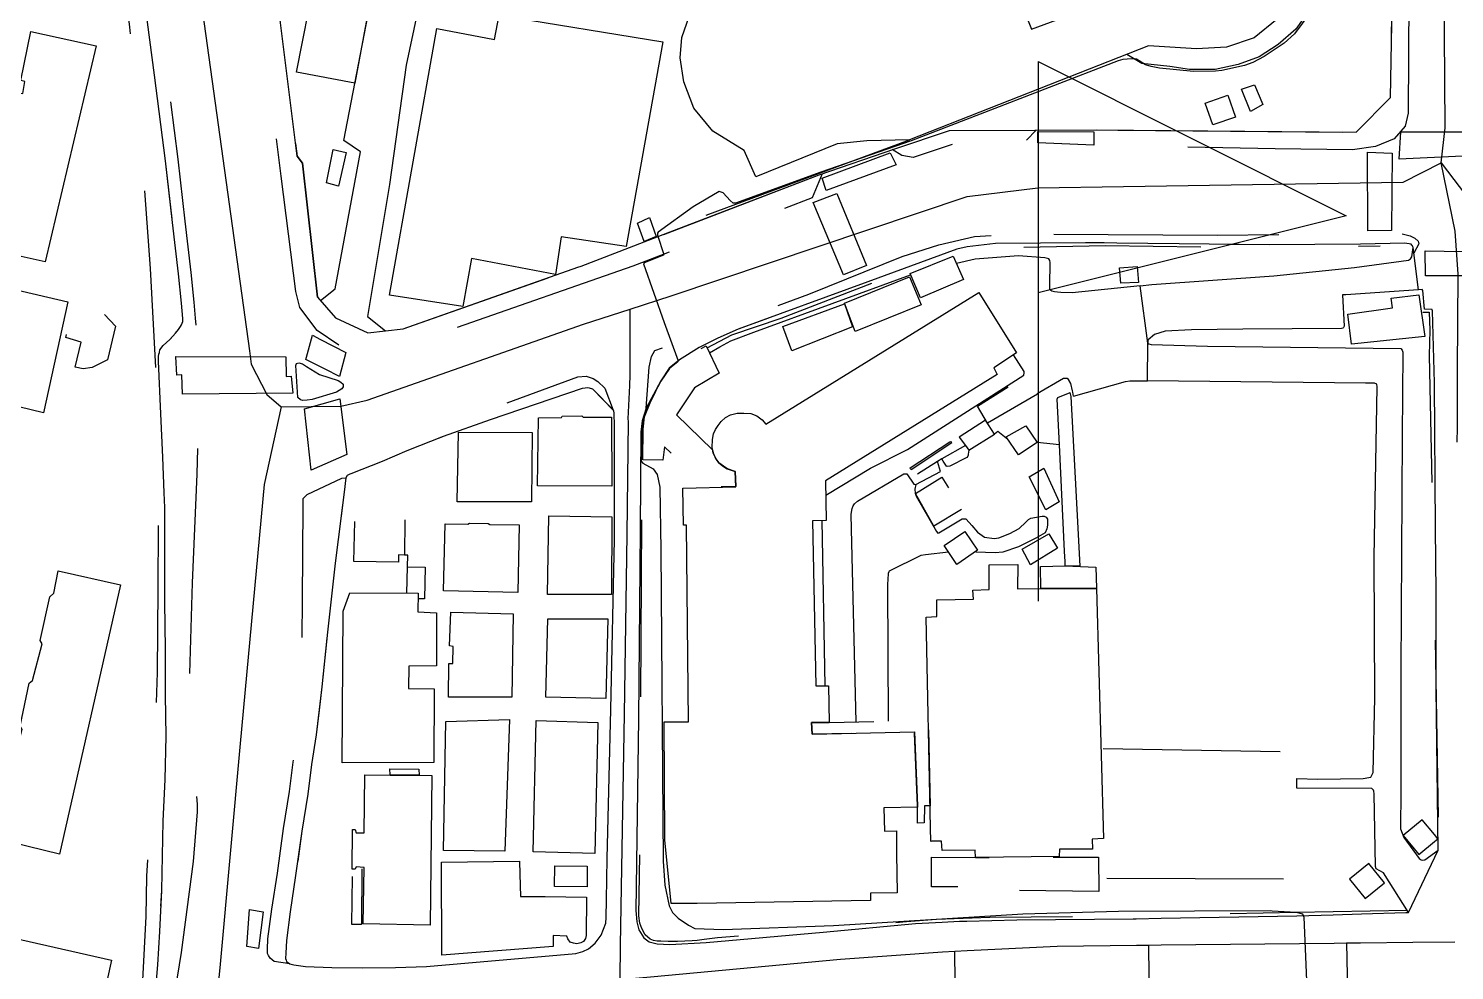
# Model space of a CAD drawing. Header units: millimetres. Extents: x 198785 to 203305, y 542885 to 545889.
# Drawn here: x 200370.9 to 200602.1, y 543256.4 to 543409.1 of the extents above; entities that cross this region are included whole.
import ezdxf

# ---------------------------------------------------------------- set-up
doc = ezdxf.new("R2010")
doc.units = ezdxf.units.MM
for name, pattern in [('FENCE_25K', [54.3, 28.7, -9.2, -16.4]), ('HIDDEN_BULD_25K', [28.8, 18.4, -10.4]), ('HIDDEN_IN_25K', [56.5, 36.5, -20])]:
    doc.linetypes.add(name, pattern=pattern)
for name, color, linetype in [('A0013114', 253, 'Continuous'), ('A0013117', 253, 'Continuous'), ('A0013118', 253, 'Continuous'), ('A0023214', 253, 'Continuous'), ('A0023217', 253, 'Continuous'), ('A0033324', 253, 'Continuous'), ('A0043325', 253, 'Continuous'), ('A0053326', 253, 'Continuous'), ('B0014111', 253, 'Continuous'), ('B0014113', 253, 'Continuous'), ('B0014115', 253, 'Continuous'), ('B0014116', 253, 'Continuous'), ('B0014411', 253, 'Continuous'), ('B0024120', 253, 'Continuous'), ('B0024127', 253, 'Continuous'), ('C0076117', 253, 'Continuous'), ('C0393323', 253, 'Continuous'), ('F0017111', 253, 'Continuous'), ('F0047224', 253, 'Continuous'), ('F0047225', 253, 'Continuous')]:
    doc.layers.add(name, color=color, linetype=linetype)

# ---------------------------------------------------------------- blocks, each defined once
blk = doc.blocks.new('B0014411')
at = {"layer": 'B0014411'}
for points in [[(0, 87.5), (0, 0)], [(0, 87.5), (50, 62.5), (0, 50)]]:
    blk.add_lwpolyline(points, dxfattribs=at)

msp = doc.modelspace()

# ---------------------------------------------------------------- linework, layer by layer
at = {"layer": 'A0013114'}
for points in [[(200418.21, 543364.99), (200417.75, 543365.52), (200415.33, 543387.3), (200414.44, 543388.43), (200409.95, 543424.38), (200403.12, 543463.19), (200407.49, 543471.85), (200447.15, 543487.24), (200468.9, 543495.66), (200473.18, 543497.32), (200491.5, 543503.66), (200493.36, 543505.06), (200500.2, 543507.78), (200505.95, 543509.76), (200513.42, 543512.59), (200556.23, 543528.66)], [(200391.38, 543251.59), (200391.85, 543257.28), (200392.15, 543262.7), (200392.48, 543269.3), (200392.73, 543280.55), (200393.02, 543287.3), (200393.18, 543294.36), (200393.1, 543301.01), (200393.08, 543308.46), (200392.96, 543316.08), (200392.96, 543324.01), (200392.96, 543331.43), (200392.87, 543333.79), (200392.67, 543339.6), (200392.34, 543346.65), (200391.94, 543355.16), (200391.96, 543355.92), (200392.03, 543356.32), (200392.09, 543356.59), (200392.18, 543357.01), (200392.71, 543357.71), (200393.79, 543358.69), (200394.73, 543359.69), (200395.21, 543360.31), (200395.53, 543360.79), (200395.71, 543361.06), (200395.8, 543361.33), (200395.88, 543361.6), (200395.91, 543362.1), (200395.68, 543364.57), (200395.19, 543369.32), (200394.23, 543377.65), (200393.09, 543387.68), (200391.31, 543401.55), (200389.81, 543413)], [(200422.56, 543336.6), (200422.33, 543336.25), (200422.06, 543333.9), (200420.61, 543322.43), (200419.35, 543311.21), (200418.47, 543302.36), (200417.54, 543294.57), (200416.79, 543289.74), (200416.15, 543284.94), (200415.21, 543278.94), (200414.2, 543271.73), (200413.3, 543265.85), (200412.69, 543261.21), (200412.58, 543259.18), (200412.55, 543258.28), (200412.64, 543258.03), (200412.74, 543257.79), (200413.23, 543257.45)]]:
    msp.add_lwpolyline(points, dxfattribs=at)
at = {"layer": 'A0013117'}
for points in [[(200428.75, 543360.08), (200431.65, 543360.43), (200459.97, 543370.39), (200460.53, 543370.59), (200473.83, 543375.69), (200499.1, 543385.39), (200511.37, 543389.61), (200520.24, 543392.57), (200534.06, 543392.63), (200544.11, 543392.66), (200586.22, 543392.3), (200591.76, 543397.93), (200592.07, 543415.84), (200592.1, 543421.82), (200591.65, 543427.62), (200589.81, 543436.65), (200585.74, 543451.04), (200580.01, 543467.23), (200573.63, 543483.09), (200563.44, 543509.85), (200556.23, 543528.66)], [(200542.32, 543374.38), (200527.69, 543374.23), (200523.12, 543373.71), (200521.44, 543373.32), (200507.01, 543368.05), (200485.99, 543360.37), (200482.69, 543358.91), (200479.63, 543357.37), (200476.45, 543355.39), (200474.76, 543354.05), (200473.4, 543351.96), (200471.07, 543347.53), (200470.42, 543345.48), (200470.2, 543343.65), (200470.06, 543327.84), (200469.78, 543297.15), (200469.36, 543266.08), (200469.52, 543264.22), (200469.88, 543262.95), (200470.66, 543261.65), (200471.55, 543261.02), (200472.82, 543260.65), (200474.87, 543260.55), (200480.8, 543260.87), (200499.75, 543262.57), (200514.72, 543263.98), (200519.04, 543264.19), (200521.84, 543264.33), (200523.04, 543264.36), (200531.15, 543264.54), (200550.05, 543264.73), (200550.54, 543264.73), (200554.56, 543264.81), (200576.56, 543265.24), (200582.49, 543265.4), (200587.09, 543265.53), (200594.28, 543265.73), (200594.69, 543265.75), (200599.51, 543275.84), (200599.18, 543302.1), (200599.17, 543317.57), (200599.09, 543328.09), (200598.91, 543351.64), (200598.57, 543363.32), (200598.52, 543363.47), (200598.51, 543363.55), (200597.29, 543363.59), (200596.99, 543366.63), (200596.91, 543366.77), (200596.32, 543366.72), (200595.42, 543373.62), (200595.38, 543373.73), (200595.31, 543373.85), (200595.21, 543373.98), (200595.11, 543374.13), (200594.09, 543374.3), (200586.91, 543374.14), (200572.1, 543374.01), (200557.48, 543374.19), (200542.32, 543374.38)], [(200413.23, 543257.45), (200413.91, 543257.28), (200415.78, 543257.02), (200420.05, 543256.82), (200425.11, 543256.76), (200430.39, 543256.81), (200435.44, 543257.01), (200459.64, 543259.13), (200460.8, 543259.42), (200461.72, 543259.86), (200462.76, 543260.8), (200463.77, 543262.07), (200464.5, 543264.01), (200464.56, 543264.96), (200464.6, 543267.83), (200464.71, 543274.52), (200465.29, 543298.65), (200465.92, 543326.24), (200465.91, 543345.25), (200465.87, 543346.16), (200465.85, 543346.74), (200465.81, 543347.1), (200465.73, 543347.21), (200462.41, 543350.64), (200461.87, 543350.8), (200461.49, 543350.82), (200461.16, 543350.8), (200460.69, 543350.74), (200445.77, 543345.64), (200438.1, 543342.94), (200432.25, 543340.63), (200428.23, 543338.91), (200423.13, 543336.88), (200422.98, 543336.86), (200422.56, 543336.6)]]:
    msp.add_lwpolyline(points, dxfattribs=at)
at = {"layer": 'A0013118'}
for points in [[(200491.5, 543503.66), (200476.91, 543489.43), (200464.63, 543473.89), (200456.46, 543461.74), (200450.57, 543452.88), (200445.36, 543443.94), (200440.42, 543431.69), (200435.13, 543417.43), (200432.11, 543403.16), (200429.4, 543383.84), (200425.87, 543362.41), (200428.75, 543360.08)], [(200418.21, 543364.99), (200420.6, 543366.89), (200424.72, 543389.11), (200422.01, 543390.94), (200427.75, 543420.68), (200435.19, 543438.92), (200436.41, 543438.73), (200438.37, 543443.34), (200437.03, 543443.96), (200437.86, 543446.22), (200440.81, 543451.65), (200442.33, 543450.96), (200443.92, 543453.98), (200442.5, 543454.75), (200449.7, 543467.96), (200456.66, 543477.66), (200473.18, 543497.32)], [(200552.41, 543358.07), (200551.15, 543367.4), (200553.07, 543367.61), (200572.83, 543368.98), (200585.91, 543370.36), (200594.67, 543371.55), (200595, 543371.74), (200595.25, 543372.09), (200595.42, 543373.62)], [(200551.15, 543367.4), (200540.13, 543366.23), (200538.31, 543366.3), (200537.78, 543366.35), (200537.25, 543366.43), (200536.82, 543366.52), (200536.52, 543366.74), (200536.49, 543367.52), (200536.55, 543371.05), (200536.55, 543371.18), (200536.53, 543371.47), (200536.33, 543371.74), (200535.7, 543371.95), (200531.45, 543372.27), (200524.4, 543371.72), (200521.36, 543371.01)], [(200481.32, 543356.54), (200482.97, 543357.49), (200484.77, 543358.47), (200488.49, 543359.88), (200513.94, 543369.15)], [(200596.32, 543366.72), (200584.52, 543365.93), (200584.01, 543365.9), (200584.25, 543360.83), (200584.17, 543360.65), (200584.03, 543360.53), (200583.8, 543360.49), (200567.83, 543360.36), (200559.51, 543360.25), (200555.21, 543360.02), (200553.48, 543359.48), (200552.47, 543358.64), (200552.39, 543358.49), (200552.41, 543358.07)], [(200594.69, 543265.75), (200590.63, 543272.18), (200589.45, 543272.86), (200589.34, 543273.22), (200589.11, 543284.98), (200589.07, 543285.42), (200589.03, 543285.58), (200588.75, 543285.86), (200576.6, 543285.92), (200576.6, 543287.46), (200579.97, 543287.39), (200587.35, 543287.49), (200588.27, 543287.63), (200588.56, 543287.72), (200588.98, 543288.47), (200589.25, 543300.55), (200589.12, 543323.4), (200589.59, 543351), (200589.53, 543351.42), (200589.17, 543351.59), (200588.74, 543351.61), (200588.32, 543351.61), (200587.72, 543351.61), (200552.35, 543351.97), (200552.41, 543358.07)], [(200552.41, 543358.07), (200552.58, 543357.97), (200552.95, 543357.87), (200562.08, 543357.6), (200593.43, 543357.22), (200593.65, 543356.94), (200593.75, 543356.65), (200593.67, 543343.01), (200593.43, 543304.95), (200593.43, 543288.36), (200593.43, 543286.89), (200593.42, 543285.5), (200593.39, 543279.32), (200593.91, 543277.9), (200596.43, 543274.51), (200596.76, 543274.27), (200597, 543274.25), (200597.36, 543274.32), (200599.51, 543275.84)], [(200500.18, 543333.46), (200507.45, 543337.79), (200513.42, 543340.85), (200532.31, 543352.92), (200532.38, 543353.26), (200532.38, 543353.48), (200530.62, 543356.18)], [(200540.38, 543349.51), (200540.26, 543350.15), (200540.21, 543350.38), (200539.91, 543351.56), (200539.56, 543352.19), (200539.32, 543352.33), (200538.75, 543352.35), (200534.48, 543349.85)], [(200540.38, 543349.51), (200548.81, 543351.86), (200549.49, 543352), (200552.35, 543351.97)], [(200529.71, 543342.47), (200528.1, 543343.74), (200527.55, 543343.35)], [(200514.01, 543337.58), (200513.93, 543337.69), (200513.86, 543337.88), (200520.29, 543342.08), (200520.45, 543342.15), (200520.62, 543341.98)], [(200523.39, 543340.74), (200523.28, 543340.07), (200523.26, 543339.94), (200523.22, 543339.77), (200523.03, 543339.53), (200520.29, 543338.12), (200519.89, 543338.09), (200519.77, 543338.14), (200519.19, 543338.94), (200518.99, 543339.31)], [(200538.07, 543341.62), (200534.44, 543341.96)], [(200505.09, 543296.66), (200504.33, 543327.92), (200504.27, 543330.34), (200504.48, 543331.26), (200504.63, 543331.73), (200504.82, 543332.04), (200505.33, 543332.45), (200512.85, 543336.9), (200513, 543336.9), (200513.33, 543336.92), (200514.45, 543335.22), (200514.76, 543335.17), (200514.63, 543334.41), (200514.7, 543333.74), (200514.82, 543333.25), (200518.11, 543327.55), (200518.34, 543327.3), (200518.53, 543327.35), (200522.3, 543329.62), (200522.47, 543329.62), (200522.88, 543329.59), (200522.96, 543329.57), (200523.84, 543328.49), (200524.81, 543327.42), (200525.91, 543326.64), (200527.5, 543326.41), (200527.86, 543326.45), (200528.22, 543326.49), (200530.05, 543327.21), (200531.57, 543328.03), (200532.64, 543329.03), (200533.07, 543329.5), (200533.42, 543329.69), (200535.3, 543330.03), (200535.61, 543330.03), (200535.92, 543329.85), (200536.13, 543329.52), (200536.16, 543329.33), (200536.16, 543328.99), (200536.14, 543328.56), (200536.05, 543327.97), (200535.74, 543327.31), (200534.24, 543326.45), (200531.46, 543325.08), (200528.87, 543324.2), (200527.67, 543324.06), (200524.49, 543324.2)], [(200500.06, 543302.52), (200499.6, 543329.33)], [(200510.35, 543296.79), (200510.26, 543318.95), (200510.35, 543320.69), (200510.36, 543320.76), (200510.46, 543321.08), (200510.53, 543321.15), (200515.63, 543323.69), (200516.33, 543323.8), (200520.07, 543324.22)]]:
    msp.add_lwpolyline(points, dxfattribs=at)
at = {"layer": 'A0023214'}
msp.add_lwpolyline([(200386.36, 543487.55), (200391.47, 543466.87), (200406.69, 543356.82), (200406.96, 543354.66), (200409.52, 543349.74), (200411.84, 543347.75), (200409.08, 543335.14), (200405.19, 543293.14), (200401.93, 543257.36), (200401.37, 543251.28), (200400.51, 543243.85), (200396.77, 543211.42), (200396.41, 543208.31), (200395.92, 543204.58), (200394.33, 543192.73), (200394, 543190.3), (200393.59, 543187.23), (200393.58, 543187.15), (200389.77, 543155.81), (200389.56, 543154.11), (200389.18, 543150.95)], dxfattribs=at)
at = {"layer": 'A0023217'}
for points in [[(200599.98, 543387.33), (200600.65, 543393.03), (200600.37, 543431.34), (200599.19, 543437.54), (200570.22, 543511.54), (200563.08, 543530.55), (200556.38, 543551.63)], [(200599.98, 543387.33), (200604.95, 543380.8), (200609.99, 543376.91), (200620.09, 543376.61), (200627.16, 543376.57), (200628.71, 543376.61), (200631.38, 543376.84), (200632.48, 543376.98), (200634.75, 543377.43), (200638.02, 543378.34), (200657.67, 543385.91), (200678.79, 543393.94), (200680.05, 543394.42), (200685.79, 543396.6)], [(200468.46, 543363.6), (200475.12, 543365.74), (200523.13, 543381.88), (200534.57, 543383.3), (200548.48, 543383.51), (200593.81, 543384.22), (200599.98, 543387.33)], [(200602.6, 543342.04), (200602.61, 543344.42), (200602.65, 543353.76), (200602.73, 543369.3), (200602.25, 543376.23), (200599.98, 543387.33)], [(200411.84, 543347.75), (200421.51, 543347.88), (200425.78, 543348.84), (200460.86, 543361.15), (200468.46, 543363.6)], [(200466.81, 543254.87), (200466.9, 543260.47), (200467.53, 543297.9), (200467.99, 543327.04), (200468.17, 543345.36), (200468.15, 543345.82), (200468.38, 543351.22), (200468.45, 543352.87), (200468.46, 543363.6)], [(200466.81, 543254.87), (200471.76, 543255.33), (200502.59, 543258.2), (200519.09, 543259.36), (200521.09, 543259.5)], [(200521.09, 543259.5), (200523.09, 543259.6), (200537.68, 543260.32), (200550.56, 543260.46), (200552.52, 543260.48)], [(200553.9, 543174.97), (200551.43, 543174.87), (200551.14, 543174.86), (200522.07, 543174.92), (200521.58, 543217.22), (200521.15, 543254.46), (200521.09, 543259.5)], [(200552.52, 543260.48), (200554.57, 543260.5), (200582.61, 543260.8), (200584.64, 543260.82)], [(200552.52, 543260.48), (200552.58, 543255.44), (200552.68, 543247.52), (200553.05, 543219.88), (200553.86, 543176.97), (200553.9, 543174.97)], [(200584.64, 543260.82), (200584.74, 543255.55), (200585.3, 543227.84), (200586.07, 543183.76), (200585.98, 543176.15), (200585.93, 543176.02), (200576.06, 543175.69), (200570.59, 543175.63), (200557.48, 543175.11), (200553.9, 543174.97)], [(200584.64, 543260.82), (200586.93, 543260.85), (200595.37, 543260.94), (200602.18, 543261.01)]]:
    msp.add_lwpolyline(points, dxfattribs=at)
at = {"layer": 'A0033324', "linetype": 'HIDDEN_IN_25K', "flags": 128}
for points in [[(200420.67, 543362.17), (200425.91, 543359.74), (200431.65, 543360.43), (200460.53, 543370.59), (200499.1, 543385.39), (200499.57, 543385.55), (200497.97, 543381.66), (200468.89, 543370.58), (200429.74, 543356.94), (200426.42, 543356.76), (200423.2, 543356.92), (200421.44, 543357.6), (200417.71, 543360.16), (200414.89, 543363.85), (200414.21, 543366.45), (200411.87, 543385.17), (200407.49, 543420.06), (200402.39, 543450.13), (200400.04, 543461.88), (200399.97, 543464.47), (200400.09, 543466.9), (200400.56, 543468.49), (200401.51, 543470.1), (200403.14, 543472.23), (200406.87, 543474.79), (200410.11, 543475.93), (200464.1, 543496.37), (200468.9, 543495.66), (200447.15, 543487.24), (200407.49, 543471.85), (200403.12, 543463.19), (200409.95, 543424.38), (200414.44, 543388.43), (200415.33, 543387.3), (200417.75, 543365.52), (200420.67, 543362.17)], [(200594.13, 543393.3), (200592.37, 543391.21), (200589.35, 543389.98), (200585.61, 543389.43), (200573.08, 543389.59), (200546.96, 543390.07), (200543.67, 543392.66), (200544.11, 543392.66), (200586.22, 543392.3), (200591.76, 543397.93), (200592.07, 543415.84), (200592.1, 543421.82), (200591.65, 543427.62), (200589.81, 543436.65), (200585.74, 543451.04), (200580.01, 543467.23), (200578.34, 543471.38), (200580.74, 543469.8), (200582.01, 543468.93), (200588.5, 543451.55), (200590.98, 543440.67), (200593.65, 543429.23), (200594.71, 543424.13), (200594.78, 543421.29), (200594.66, 543395.4), (200594.13, 543393.3)], [(200388.08, 543212.64), (200386.67, 543212.11), (200387.61, 543220), (200389.32, 543231.47), (200390.6, 543243.96), (200391.38, 543251.59), (200391.85, 543257.28), (200392.15, 543262.7), (200392.48, 543269.3), (200392.73, 543280.55), (200393.02, 543287.3), (200393.18, 543294.36), (200393.1, 543301.01), (200393.08, 543308.46), (200392.96, 543316.08), (200392.96, 543324.01), (200392.96, 543331.43), (200392.87, 543333.79), (200392.67, 543339.6), (200392.34, 543346.65), (200391.94, 543355.16), (200391.96, 543355.92), (200392.03, 543356.32), (200392.09, 543356.59), (200392.18, 543357.01), (200392.71, 543357.71), (200393.79, 543358.69), (200394.73, 543359.69), (200395.21, 543360.31), (200395.53, 543360.79), (200395.71, 543361.06), (200395.8, 543361.33), (200395.88, 543361.6), (200395.91, 543362.1), (200395.68, 543364.57), (200395.19, 543369.32), (200394.23, 543377.65), (200393.09, 543387.68), (200391.31, 543401.55), (200389.81, 543413), (200388.62, 543422.06), (200387.18, 543424.43), (200381.35, 543452.3), (200380.5, 543454.44), (200379.54, 543455.69), (200375.65, 543458.93), (200373.86, 543460.06), (200372.14, 543460.86), (200382.79, 543465.28), (200382.98, 543465.4), (200383.17, 543465.4), (200383.4, 543465.35), (200383.57, 543465.1), (200386.24, 543451.93), (200386.89, 543448.76), (200387.94, 543442.14), (200389.37, 543431.64), (200390.6, 543422.32), (200391.58, 543414.89), (200391.79, 543413.26), (200393.29, 543401.81), (200395.07, 543387.92), (200396.22, 543377.87), (200397.18, 543369.54), (200397.67, 543364.76), (200397.91, 543362.13), (200398.39, 543355.04), (200398.46, 543353.73), (200398.47, 543351.73), (200398.18, 543336.86), (200397.44, 543319.24), (200396.78, 543298.55), (200396.8, 543297.35), (200397.95, 543286.03), (200398.23, 543283.35), (200398.22, 543282.1), (200397.57, 543274.01), (200395.61, 543259.29), (200393.85, 543248.17), (200391.08, 543225.68), (200389.52, 543213.84), (200389.37, 543213.51), (200389.07, 543213.24), (200388.83, 543213.02), (200388.58, 543212.88), (200388.2, 543212.67), (200388.08, 543212.64)], [(200520.67, 543390.31), (200514.33, 543388.19), (200512.5, 543388.5), (200510.95, 543389.47), (200511.37, 543389.61), (200520.24, 543392.57), (200534.06, 543392.63), (200534.29, 543392.63), (200532.37, 543390.63), (200520.67, 543390.31)], [(200537.15, 543375.74), (200563.68, 543375.62), (200593.21, 543375.94), (200594.98, 543375.51), (200595.69, 543375.09), (200596.25, 543374.63), (200596.36, 543374.22), (200595.55, 543372.66), (200595.42, 543373.62), (200595.38, 543373.73), (200595.31, 543373.85), (200595.21, 543373.98), (200595.11, 543374.13), (200594.09, 543374.3), (200586.91, 543374.14), (200572.1, 543374.01), (200557.48, 543374.19), (200542.32, 543374.38), (200527.69, 543374.23), (200523.12, 543373.71), (200521.44, 543373.32), (200507.01, 543368.05), (200485.99, 543360.37), (200482.69, 543358.91), (200479.63, 543357.37), (200476.45, 543355.39), (200474.76, 543354.05), (200473.4, 543351.96), (200471.07, 543347.53), (200471.51, 543354.17), (200471.9, 543355.91), (200472.43, 543356.88), (200497.43, 543366.03), (200512.55, 543372.16), (200518.51, 543374.04), (200524.3, 543375.37), (200528.34, 543375.65), (200537.15, 543375.74)], [(200463.2, 543351.85), (200464.33, 543350.79), (200465.72, 543347.21), (200462.41, 543350.64), (200461.87, 543350.8), (200461.49, 543350.82), (200461.16, 543350.8), (200460.69, 543350.74), (200445.77, 543345.64), (200438.1, 543342.94), (200434.37, 543341.47), (200434.56, 543343.26), (200459.95, 543352.65), (200461.29, 543352.71), (200462.46, 543352.38), (200463.2, 543351.85)], [(200412.74, 543257.79), (200413.23, 543257.45), (200410.74, 543257.83), (200410.07, 543258.34), (200409.77, 543258.76), (200409.65, 543259.13), (200409.61, 543259.82), (200409.7, 543261.49), (200410.34, 543266.27), (200411.23, 543272.16), (200412.24, 543279.38), (200413.18, 543285.37), (200413.82, 543290.16), (200414.57, 543294.98), (200414.79, 543296.85), (200415.14, 543298.84), (200415.31, 543316.4), (200415.4, 543331.73), (200415.4, 543332.87), (200416.05, 543333.57), (200421.7, 543336.2), (200422.33, 543336.25), (200422.06, 543333.9), (200420.61, 543322.43), (200419.35, 543311.21), (200418.47, 543302.36), (200418.02, 543298.57), (200417.54, 543294.57), (200416.79, 543289.74), (200416.15, 543284.94), (200415.21, 543278.94), (200414.2, 543271.73), (200413.3, 543265.85), (200412.69, 543261.21), (200412.58, 543259.18), (200412.55, 543258.28), (200412.64, 543258.03), (200412.74, 543257.79)]]:
    msp.add_lwpolyline(points, dxfattribs=at)
at = {"layer": 'A0043325'}
for points in [[(200543.68, 543392.36), (200543.67, 543390.22), (200534.58, 543390.58), (200534.55, 543392.4), (200543.68, 543392.36)], [(200603.44, 543388.39), (200593.16, 543387.9), (200593.47, 543392.34), (200603.46, 543392.34), (200603.44, 543388.39)], [(200511.59, 543386.99), (200500.25, 543382.82), (200499.57, 543384.86), (200510.63, 543388.97), (200511.59, 543386.99)], [(200591.92, 543376.37), (200588.08, 543376.32), (200588.06, 543389.07), (200592.05, 543388.88), (200591.92, 543376.37)], [(200506.79, 543370.68), (200503.03, 543369.17), (200498.12, 543380.91), (200501.97, 543382.34), (200506.79, 543370.68)], [(200606.62, 543372.92), (200606.05, 543369), (200597.47, 543369.02), (200597.38, 543373.04), (200606.62, 543372.92)], [(200422.32, 543356.59), (200421.3, 543352.68), (200418.98, 543353.87), (200417.81, 543354.47), (200415.87, 543355.46), (200415.97, 543355.82), (200416.94, 543359.36), (200418.24, 543358.69), (200422.32, 543356.59)], [(200412.62, 543355.87), (200412.67, 543352.69), (200413.49, 543352.73), (200413.76, 543349.95), (200395.85, 543349.82), (200395.74, 543352.97), (200394.94, 543352.9), (200394.75, 543355.9), (200412.62, 543355.87)], [(200422.48, 543340.02), (200416.72, 543337.51), (200415.64, 543347.43), (200421.39, 543349.07), (200422.48, 543340.02)], [(200408.92, 543265.88), (200408.17, 543259.94), (200406.28, 543260.25), (200406.69, 543266.23), (200408.92, 543265.88)]]:
    msp.add_lwpolyline(points, dxfattribs=at)
at = {"layer": 'A0053326'}
msp.add_lwpolyline([(200416.09, 543348.83), (200415.37, 543348.8), (200414.98, 543348.92), (200414.57, 543349.26), (200414.21, 543354.48), (200414.33, 543354.81), (200414.71, 543354.92), (200415.29, 543354.76), (200415.94, 543354.32), (200418.07, 543353.01), (200421.1, 543352.02), (200421.5, 543351.74), (200421.88, 543351.46), (200421.92, 543351.01), (200421.71, 543350.68), (200420.84, 543350.16), (200416.85, 543348.97), (200416.09, 543348.83)], dxfattribs=at)
at = {"layer": 'B0014111'}
for points in [[(200426.61, 543415.43), (200423.77, 543400.26), (200414.34, 543402.02), (200417.29, 543417.09), (200426.61, 543415.43)], [(200447.21, 543411.26), (200473.73, 543406.95), (200467.79, 543373.78), (200457.27, 543375.32), (200456.36, 543369.21), (200442.73, 543371.81), (200441.29, 543364.05), (200429.41, 543365.87), (200437.07, 543409.11), (200446.45, 543407.32), (200447.21, 543411.26)], [(200522.54, 543368.41), (200515.53, 543365.43), (200513.84, 543369.38), (200520.83, 543372.19), (200522.54, 543368.41)], [(200377.26, 543364.81), (200373.31, 543346.78), (200369.28, 543347.74), (200359.57, 543350.06), (200356.54, 543350.79), (200360.78, 543368.63), (200377.26, 543364.81)], [(200515.66, 543364.28), (200504.97, 543360), (200503.21, 543364.55), (200513.78, 543368.85), (200515.66, 543364.28)], [(200500.72, 543296.56), (200497.85, 543296.56), (200497.98, 543294.66), (200514.56, 543295.03), (200515.06, 543283.05), (200515.07, 543282.82), (200509.6, 543282.75), (200509.68, 543278.93), (200511.63, 543279.01), (200511.63, 543278.87), (200511.67, 543275.28), (200511.75, 543268.96), (200507.44, 543268.91), (200507.43, 543267.72), (200479.33, 543267.2), (200475.11, 543267.2), (200474.05, 543277.56), (200473.99, 543296.65), (200477.89, 543296.65), (200477.57, 543328.59), (200477.12, 543328.59), (200477.02, 543334.59), (200485.6, 543334.8), (200485.48, 543337.27), (200484.22, 543337.7), (200483.59, 543338.12), (200482.85, 543338.68), (200482.32, 543339.38), (200481.91, 543340.28), (200481.74, 543341.16), (200481.78, 543342.46), (200481.96, 543343.38), (200482.3, 543344.09), (200482.71, 543344.76), (200483.21, 543345.36), (200483.92, 543346.01), (200484.71, 543346.47), (200485.83, 543346.72), (200486.91, 543346.76), (200488.03, 543346.67), (200489.02, 543346.3), (200489.84, 543345.65), (200490.46, 543344.95), (200524.98, 543366.28), (200531.12, 543356.51), (200527.44, 543354.1), (200528, 543353.01), (200500.15, 543335.76), (200500.25, 543329.34), (200498, 543329.28), (200498.55, 543302.53), (200500.62, 543302.52), (200500.72, 543296.56)], [(200597.33, 543359.18), (200585.42, 543357.92), (200584.84, 543362.78), (200592.11, 543363.81), (200591.85, 543365.36), (200596.34, 543365.95), (200597.33, 543359.18)], [(200504.49, 543360.73), (200494.67, 543356.86), (200493.2, 543360.78), (200503.19, 543364.46), (200504.49, 543360.73)], [(200543.37, 543277.65), (200543.42, 543276.03), (200538.06, 543276.02), (200538.02, 543274.85), (200524.48, 543274.69), (200524.43, 543275.87), (200519.07, 543275.8), (200518.96, 543277.33), (200517.39, 543277.3), (200517.23, 543277.29), (200517.18, 543279.48), (200516.45, 543313.65), (200518.2, 543313.77), (200518.2, 543316.44), (200524.11, 543316.56), (200524.02, 543318.05), (200526.66, 543318.16), (200526.67, 543322.16), (200531.3, 543322.21), (200531.29, 543318.24), (200544.1, 543318.29), (200545.21, 543277.74), (200543.37, 543277.65)], [(200437.03, 543314.36), (200437.04, 543305.74), (200432.58, 543305.72), (200432.52, 543302.07), (200436.64, 543302.05), (200436.63, 543290.1), (200421.74, 543290.02), (200421.92, 543314.65), (200422.96, 543317.58), (200434.07, 543317.53), (200433.99, 543314.5), (200437.03, 543314.36)], [(200436.3, 543287.99), (200436.01, 543263.7), (200425.17, 543263.9), (200425.33, 543273.08), (200424.02, 543273.17), (200423.87, 543272.77), (200423.37, 543272.81), (200423.42, 543279.2), (200423.83, 543279.21), (200424.02, 543278.7), (200425.29, 543278.68), (200425.41, 543288.09), (200429.54, 543288.05), (200434.21, 543288.01), (200436.3, 543287.99)], [(200450.56, 543271.98), (200450.67, 543268.37), (200454.65, 543268.33), (200461.39, 543268.25), (200461.34, 543262.03), (200461.22, 543261.54), (200460.86, 543261.06), (200460.43, 543260.83), (200459.79, 543260.7), (200459.25, 543260.78), (200458.72, 543260.97), (200458.32, 543261.46), (200458.18, 543261.92), (200455.97, 543262.04), (200455.98, 543260.26), (200437.9, 543258.85), (200437.88, 543273.93), (200450.5, 543274.06), (200450.56, 543271.98)]]:
    msp.add_lwpolyline(points, dxfattribs=at)
at = {"layer": 'B0014113'}
for points in [[(200465.43, 543346.08), (200465.47, 543334.89), (200453.42, 543334.95), (200453.59, 543345.98), (200457.3, 543346.04), (200457.45, 543346.23), (200460.62, 543346.28), (200460.82, 543346.1), (200465.43, 543346.08)], [(200452.57, 543343.59), (200452.47, 543332.38), (200440.42, 543332.34), (200440.6, 543343.65), (200452.57, 543343.59)], [(200445.44, 543328.85), (200445.68, 543328.7), (200450.45, 543328.65), (200450.26, 543317.66), (200438.2, 543317.9), (200438.45, 543328.77), (200442.11, 543328.72), (200442.37, 543328.91), (200445.44, 543328.85)], [(200465.5, 543329.9), (200465.4, 543317.3), (200455.03, 543317.3), (200455.24, 543330.08), (200465.5, 543329.9)], [(200449.45, 543314.21), (200449.28, 543300.66), (200438.98, 543300.7), (200439.06, 543306.11), (200439.69, 543306.12), (200439.74, 543308.91), (200439.16, 543308.98), (200439.38, 543314.46), (200449.45, 543314.21)], [(200464.82, 543313.36), (200464.53, 543300.48), (200454.75, 543300.66), (200455.09, 543313.36), (200464.82, 543313.36)], [(200448.88, 543297.04), (200448.11, 543275.7), (200438.16, 543275.81), (200438.55, 543296.75), (200448.88, 543297.04)], [(200463.2, 543296.55), (200462.72, 543275.31), (200452.7, 543275.57), (200453.23, 543296.89), (200463.2, 543296.55)]]:
    msp.add_lwpolyline(points, dxfattribs=at)
at = {"layer": 'B0014115'}
for points in [[(200523.55, 543434.14), (200533.56, 543408.99), (200546.31, 543413.73)], [(200573.4, 543410.62), (200569.65, 543407.62), (200565.18, 543406.08), (200560.29, 543405.8), (200552.54, 543406.31), (200513.74, 543391.06), (200506.86, 543390.9), (200502.02, 543390.41), (200488.85, 543385.06), (200486.93, 543389.34), (200481.84, 543392.44), (200478.76, 543396.21), (200477.14, 543400.46), (200476.58, 543404.35), (200476.83, 543407.67), (200478, 543411.04)], [(200381.85, 543406.33), (200373.59, 543371.28), (200363.28, 543373.57), (200365.12, 543381.31), (200366.03, 543381.26), (200366.34, 543383.1), (200365.65, 543383.28), (200369.01, 543398.65), (200369.97, 543398.6), (200370.25, 543400.53), (200369.61, 543400.7), (200371.27, 543408.61), (200381.85, 543406.33)], [(200385.8, 543318.9), (200375.88, 543275.2), (200365.66, 543277.72), (200365.88, 543279.01), (200366.36, 543279.49), (200366.67, 543281.39), (200366.39, 543281.76), (200367.78, 543289.04), (200368.3, 543289.33), (200369.82, 543295.46), (200369.52, 543295.97), (200370.98, 543302.97), (200371.52, 543303.37), (200373.06, 543309.35), (200372.74, 543309.88), (200374.32, 543316.93), (200374.98, 543317.54), (200375.69, 543321.18), (200385.8, 543318.9)], [(200384.31, 543258), (200381.98, 543247.49), (200332.67, 543258.68), (200334.92, 543269.22), (200384.31, 543258)]]:
    msp.add_lwpolyline(points, dxfattribs=at)
at = {"layer": 'B0014116', "linetype": 'HIDDEN_BULD_25K', "flags": 128}
for points in [[(200566.64, 543394.73), (200562.98, 543393.5), (200561.7, 543397), (200565.37, 543398.28), (200566.64, 543394.73)], [(200472.67, 543375.39), (200470.71, 543374.59), (200469.66, 543377.57), (200471.59, 543378.48), (200472.67, 543375.39)], [(200550.92, 543367.94), (200548.05, 543367.81), (200547.82, 543370.28), (200550.7, 543370.53), (200550.92, 543367.94)], [(200384.99, 543360.82), (200383.69, 543355.38), (200381.22, 543354.15), (200379.71, 543353.93), (200378.45, 543354.22), (200379.4, 543358.27), (200376.91, 543359.02), (200377.44, 543360.79), (200379.92, 543360.04), (200381.06, 543363.82), (200382.62, 543363.32), (200384.99, 543360.82)], [(200475.96, 543346.49), (200481.79, 543340.79), (200481.9, 543340.28), (200482.3, 543339.37), (200482.83, 543338.66), (200483.58, 543338.1), (200484.21, 543337.69), (200485.47, 543337.25), (200485.58, 543334.82), (200480.59, 543334.7), (200474.03, 543341.28), (200473.73, 543339.13), (200470.48, 543339.17), (200470.57, 543344.13), (200470.76, 543346.14), (200471.68, 543348.39), (200472.65, 543350.29), (200473.48, 543351.89), (200474.87, 543353.91), (200476.53, 543355.31), (200480.79, 543357.67), (200482.89, 543353.22), (200478.91, 543350.85), (200475.96, 543346.49)], [(200534.51, 543349.8), (200526.42, 543345.13), (200524.8, 543347.86), (200532.54, 543352.8), (200534.51, 543349.8)], [(200534.44, 543341.96), (200531.42, 543339.95), (200529.43, 543342.89), (200532.6, 543344.68), (200534.44, 543341.96)], [(200538.05, 543332.36), (200535.87, 543331.03), (200533.15, 543336.42), (200535.55, 543337.83), (200538.05, 543332.36)], [(200522.18, 543331.1), (200517.7, 543328.39), (200514.74, 543333.68), (200519.02, 543336.37), (200522.18, 543331.1)], [(200524.76, 543324.52), (200521.45, 543322.17), (200519.37, 543325.26), (200522.74, 543327.52), (200524.76, 543324.52)], [(200537.78, 543324.86), (200533.39, 543322.14), (200532.03, 543324.67), (200536.35, 543327.15), (200537.78, 543324.86)], [(200516.17, 543283.07), (200516.15, 543280.31), (200515.08, 543280.26), (200515.07, 543282.82), (200515.06, 543283.05), (200514.56, 543295.03), (200497.98, 543294.66), (200497.85, 543296.56), (200500.72, 543296.56), (200516.79, 543296.94), (200517.1, 543283.08), (200516.17, 543283.07)], [(200434.18, 543289), (200434.21, 543288.02), (200429.54, 543288.06), (200429.46, 543289.04), (200434.18, 543289)], [(200461.5, 543273.27), (200461.5, 543269.92), (200456.19, 543269.95), (200456.21, 543273.31), (200461.5, 543273.27)], [(200544.41, 543274.74), (200544.45, 543269.18), (200524.49, 543269.42), (200524.44, 543269.86), (200517.34, 543269.94), (200517.34, 543274.74), (200524.48, 543274.68), (200544.41, 543274.74)], [(200424.95, 543272.83), (200424.87, 543263.79), (200423.29, 543263.82), (200423.46, 543272.37), (200424.25, 543272.42), (200424.24, 543272.88), (200424.95, 543272.83)]]:
    msp.add_lwpolyline(points, dxfattribs=at)
at = {"layer": 'B0024120', "linetype": 'FENCE_25K', "flags": 128}
for points in [[(200373.69, 543223.9), (200377.57, 543220.79), (200377.73, 543220.65), (200377.79, 543220.45), (200377.78, 543220.07), (200377.57, 543219.31), (200376.05, 543216.59), (200375.07, 543214.01), (200378.6, 543213.4), (200384.1, 543213.69), (200385.66, 543215.13), (200386.6, 543223.61), (200387.86, 543238.63), (200388.4, 543243.19), (200389.44, 543254.8), (200389.94, 543265.11), (200390.06, 543271.67), (200390.65, 543280.66), (200391.3, 543291.15), (200391.47, 543294.96), (200391.77, 543304.69), (200391.89, 543318.22), (200391.99, 543336.16), (200391.99, 543338.36), (200391.77, 543349.1), (200390.68, 543370.19), (200389.22, 543389.49), (200387.31, 543409.31), (200383.45, 543440.02)], [(200480.95, 543357.34), (200484.92, 543359.46), (200492.93, 543362.16), (200511.17, 543369.19), (200521.71, 543372.8), (200524.16, 543373.37), (200530, 543373.63), (200545.55, 543373.94), (200573.25, 543373.51), (200590.11, 543373.87)], [(200597, 543363.09), (200598.06, 543363.12), (200598.17, 543360.17), (200598.03, 543356.08), (200598.5, 543333.37), (200598.99, 543310.21), (200599.53, 543278.35), (200599.59, 543277.02), (200599.62, 543275.19)], [(200470.41, 543343.33), (200470.62, 543344.67)], [(200594.48, 543266.08), (200576.47, 543265.76), (200548.85, 543265.14), (200526.76, 543264.95), (200518.15, 543264.6), (200513.25, 543264.25), (200506.31, 543263.59), (200499.09, 543262.96), (200490.94, 543262.3), (200482.61, 543261.66), (200480.46, 543261.4), (200479.31, 543261.24), (200478.5, 543261.18), (200476.13, 543261.06), (200474.62, 543261.06), (200473.4, 543261.09), (200472.81, 543261.11), (200472.22, 543261.19), (200471.67, 543261.43), (200470.87, 543262.13), (200470.36, 543263.14), (200470.03, 543264.05), (200469.84, 543265.2), (200470.06, 543278.14), (200470.43, 543341.25)], [(200545.19, 543292.34), (200576.59, 543291.85), (200576.63, 543271.16), (200545.75, 543271.27), (200545.19, 543292.34)]]:
    msp.add_lwpolyline(points, dxfattribs=at)
at = {"layer": 'B0024127'}
for points in [[(200596.37, 543275.17), (200598.92, 543277.26), (200599.47, 543277.71), (200598.9, 543278.4), (200596.93, 543280.8), (200593.84, 543278.27), (200596.37, 543275.17)], [(200587.68, 543268.05), (200590.77, 543270.59), (200588.24, 543273.68), (200585.14, 543271.14), (200587.68, 543268.05)]]:
    msp.add_lwpolyline(points, dxfattribs=at)
at = {"layer": 'C0076117'}
for points in [[(200569.05, 543395.67), (200567.62, 543399.29), (200569.71, 543400), (200571.06, 543396.77), (200569.05, 543395.67)], [(200421.13, 543383.52), (200419.18, 543384.07), (200420.29, 543389.49), (200422.38, 543389.03), (200421.13, 543383.52)], [(200522.84, 543341.49), (200523.39, 543340.74), (200527.55, 543343.35), (200526.1, 543345.59), (200521.81, 543342.85), (200522.84, 543341.49)], [(200514.01, 543337.58), (200520.62, 543341.98)], [(200522.84, 543341.49), (200518.99, 543339.31), (200518.29, 543338.91)], [(200514.76, 543335.17), (200518.76, 543337.3), (200518.29, 543338.91)], [(200518.29, 543338.91), (200515.05, 543336.83)]]:
    msp.add_lwpolyline(points, dxfattribs=at)
at = {"layer": 'C0393323'}
msp.add_lwpolyline([(200544, 543321.78), (200544.1, 543318.33), (200535.05, 543318.29), (200535.02, 543321.89), (200539.01, 543321.99), (200544, 543321.78)], dxfattribs=at)
at = {"layer": 'F0017111', "elevation": 30}
msp.add_lwpolyline([(200578.7, 543411.62), (200576.22, 543408.25), (200574.5, 543406.73), (200571.29, 543404.56), (200569.45, 543403.6), (200568.11, 543403.13), (200564.43, 543402.3), (200563.4, 543402.19), (200559.81, 543402.12), (200554.29, 543402.69), (200552.94, 543402.95), (200552.01, 543403.25), (200550.59, 543404.13), (200549.75, 543404.17), (200548.33, 543404.1), (200547.6, 543403.85), (200514.04, 543390.92), (200499.37, 543385.81), (200485.51, 543380.77), (200485.17, 543380.78), (200484.69, 543381.2), (200483.51, 543382.49), (200482.87, 543382.7), (200478.65, 543380.21), (200472.99, 543376.11), (200472.87, 543375.91), (200472.87, 543375.82), (200472.86, 543375.58), (200473.93, 543372.45), (200473.87, 543372.33), (200470.7, 543371.09), (200470.59, 543370.93), (200473.96, 543361.43), (200476.22, 543355.22), (200476.17, 543355.07), (200474.82, 543353.98), (200473.41, 543351.93), (200471.93, 543349.07), (200470.99, 543347.01), (200470.72, 543346.27), (200470.56, 543345.45), (200470.33, 543343.83), (200470.28, 543341.34), (200470.23, 543338.97), (200470.48, 543338.63), (200472.18, 543337.7), (200472.83, 543336.78), (200473.26, 543334.74), (200473.43, 543324.59), (200473.78, 543274.09), (200474.07, 543270.21), (200474.79, 543266.83), (200475.3, 543265.77), (200476.24, 543264.83), (200477.91, 543263.72), (200478.93, 543263.15), (200483.53, 543263.02), (200501.43, 543263.66), (200532.12, 543265.56), (200547.66, 543265.95), (200572.32, 543266.06), (200572.57, 543266.05), (200576.47, 543265.83), (200577.51, 543265.52), (200577.69, 543265.02), (200578.15, 543254.72)], dxfattribs=at)
at = {"layer": 'F0047224'}
for points in [[(200581.01, 543422.39), (200580.92, 543419.51), (200580.24, 543415.93), (200578.52, 543412), (200576.42, 543409.02), (200573.57, 543406.53), (200570.48, 543404.52), (200567.07, 543403.26), (200563.31, 543402.48), (200559.19, 543402.48), (200555.97, 543402.94), (200551.44, 543403.43), (200549, 543404.92)], [(200480.78, 543378.82), (200513.74, 543391.06)], [(200538.07, 543341.62), (200537.7, 543348.98), (200537.82, 543349.25), (200539.82, 543350.1)], [(200541.42, 543321.9), (200539.01, 543322), (200538.99, 543322.71), (200538.95, 543323.44), (200538.91, 543324.36), (200538.07, 543341.62)], [(200431.86, 543323.71), (200430.88, 543323.74), (200430.88, 543322.58), (200423.61, 543322.66), (200423.79, 543329.14)], [(200431.9, 543329.44), (200431.86, 543323.71)], [(200432.35, 543321.79), (200432.41, 543323.69), (200431.86, 543323.71)], [(200432.22, 543317.54), (200432.35, 543321.79)], [(200432.35, 543321.79), (200435.18, 543321.76), (200435.09, 543316.64), (200434.05, 543316.64)]]:
    msp.add_lwpolyline(points, dxfattribs=at)
at = {"layer": 'F0047225'}
msp.add_lwpolyline([(200541.42, 543321.9), (200541.09, 543328.11), (200539.97, 543349.41), (200539.82, 543350.1)], dxfattribs=at)

# ---------------------------------------------------------------- block references
at = {"layer": 'B0014411'}
msp.add_blockref('B0014411', (200534.6, 543316.26), dxfattribs=at)

doc.saveas('drawing.dxf')
